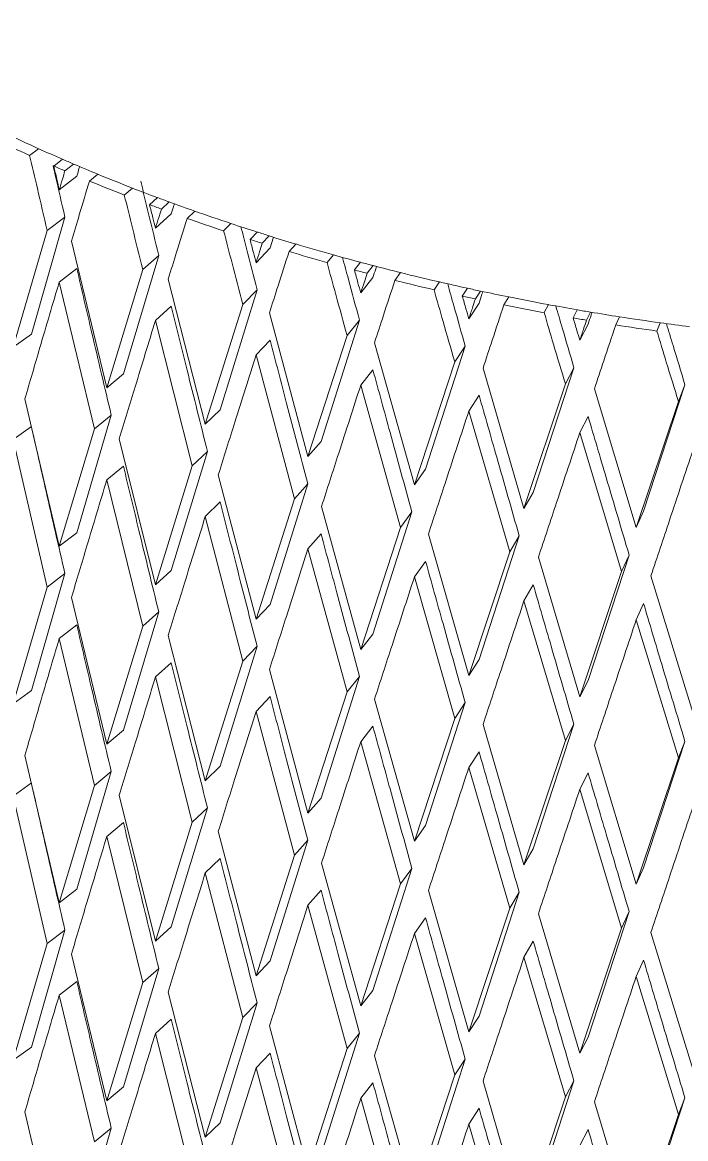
# Model space of a CAD drawing. Header units: centimetres. Extents: x -13594 to 4017, y -3206 to 1780.
# Drawn here: x 744.5 to 752.25, y -1992.37 to -1979.33 of the extents above; entities that cross this region are included whole.
import ezdxf

# ---------------------------------------------------------------- set-up
doc = ezdxf.new("R2010")
doc.units = ezdxf.units.CM

msp = doc.modelspace()

# ---------------------------------------------------------------- linework, layer by layer
at = {"color": 7, "linetype": 'Continuous', "lineweight": 0}
for p, q in [((744.588, -1980.883), (744.693, -1980.805)), ((744.972, -1980.929), (744.869, -1981.008)), ((744.999, -1981.064), (745.101, -1980.985)), ((745.139, -1981.127), (744.934, -1981.285)), ((745.385, -1981.104), (745.286, -1981.184)), ((745.693, -1981.347), (745.789, -1981.266)), ((746.081, -1981.377), (745.988, -1981.46)), ((746.126, -1981.511), (746.218, -1981.428)), ((746.242, -1981.568), (746.057, -1981.734)), ((746.515, -1981.535), (746.426, -1981.619)), ((745, -1981.605), (744.608, -1982.972)), ((744.793, -1981.762), (745, -1981.605)), ((746.853, -1981.765), (746.938, -1981.68)), ((744.394, -1983.126), (744.793, -1981.762)), ((747.243, -1981.779), (747.161, -1981.866)), ((747.304, -1981.911), (747.385, -1981.824)), ((745.076, -1981.884), (745.489, -1983.598)), ((747.396, -1981.964), (747.232, -1982.137)), ((747.695, -1981.919), (747.617, -1982.006)), ((746.096, -1982.053), (745.683, -1983.436)), ((745.909, -1982.218), (746.096, -1982.053)), ((748.06, -1982.135), (748.135, -1982.046)), ((745.139, -1982.205), (744.934, -1982.363)), ((745.489, -1983.598), (745.909, -1982.218)), ((748.452, -1982.133), (748.38, -1982.222)), ((748.528, -1982.261), (748.599, -1982.172)), ((745.344, -1984.079), (744.934, -1982.363)), ((746.206, -1982.328), (746.639, -1984.025)), ((748.596, -1982.311), (748.454, -1982.491)), ((748.92, -1982.253), (748.852, -1982.344)), ((749.31, -1982.454), (749.374, -1982.362)), ((747.244, -1982.454), (746.813, -1983.855)), ((747.078, -1982.627), (747.244, -1982.454)), ((749.701, -1982.436), (749.64, -1982.528)), ((749.793, -1982.561), (749.852, -1982.469)), ((746.639, -1984.025), (747.078, -1982.627)), ((749.836, -1982.609), (749.716, -1982.794)), ((750.182, -1982.537), (750.126, -1982.63)), ((750.596, -1982.721), (750.648, -1982.627)), ((746.242, -1982.646), (746.057, -1982.812)), ((747.388, -1982.725), (747.838, -1984.403)), ((750.983, -1982.688), (750.934, -1982.782)), ((751.091, -1982.809), (751.138, -1982.714)), ((751.476, -1982.769), (751.431, -1982.864)), ((746.487, -1984.511), (746.057, -1982.812)), ((748.439, -1982.808), (747.991, -1984.227)), ((748.294, -1982.987), (748.439, -1982.808)), ((751.109, -1982.855), (751.012, -1983.044)), ((751.912, -1982.936), (751.952, -1982.84)), ((744.608, -1982.972), (744.394, -1983.126)), ((747.838, -1984.403), (748.294, -1982.987)), ((747.396, -1983.042), (747.232, -1983.215)), ((748.615, -1983.072), (749.081, -1984.732)), ((749.674, -1983.112), (749.212, -1984.549)), ((749.551, -1983.296), (749.674, -1983.112)), ((747.68, -1984.896), (747.232, -1983.215)), ((748.596, -1983.389), (748.454, -1983.569)), ((749.081, -1984.732), (749.551, -1983.296)), ((749.882, -1983.368), (750.36, -1985.008)), ((750.943, -1983.365), (750.469, -1984.821)), ((750.843, -1983.554), (750.943, -1983.365)), ((745.683, -1983.436), (745.489, -1983.598)), ((748.918, -1985.231), (748.454, -1983.569)), ((750.36, -1985.008), (750.843, -1983.554)), ((751.182, -1983.612), (751.671, -1985.232)), ((752.24, -1983.566), (751.756, -1985.041)), ((752.163, -1983.758), (752.24, -1983.566)), ((744.532, -1983.729), (744.934, -1985.451)), ((749.836, -1983.687), (749.716, -1983.872)), ((751.671, -1985.232), (752.163, -1983.758)), ((745.541, -1983.918), (745.139, -1985.293)), ((745.344, -1984.079), (745.541, -1983.918)), ((746.813, -1983.855), (746.639, -1984.025)), ((750.193, -1985.515), (749.716, -1983.872)), ((751.109, -1983.933), (751.012, -1984.122)), ((744.608, -1984.05), (744.394, -1984.204)), ((744.793, -1985.928), (744.394, -1984.204)), ((744.934, -1985.451), (745.344, -1984.079)), ((745.634, -1984.195), (746.057, -1985.9)), ((751.5, -1985.746), (751.012, -1984.122)), ((747.991, -1984.227), (747.838, -1984.403)), ((746.664, -1984.342), (746.242, -1985.734)), ((746.487, -1984.511), (746.664, -1984.342)), ((745.683, -1984.514), (745.489, -1984.676)), ((746.057, -1985.9), (746.487, -1984.511)), ((749.212, -1984.549), (749.081, -1984.732)), ((745.909, -1986.384), (745.489, -1984.676)), ((746.791, -1984.615), (747.232, -1986.303)), ((747.836, -1984.72), (747.396, -1986.13)), ((747.68, -1984.896), (747.836, -1984.72)), ((750.469, -1984.821), (750.36, -1985.008)), ((746.813, -1984.933), (746.639, -1985.103)), ((747.232, -1986.303), (747.68, -1984.896)), ((747.996, -1984.988), (748.454, -1986.657)), ((747.078, -1986.793), (746.639, -1985.103)), ((749.052, -1985.05), (748.596, -1986.477)), ((748.918, -1985.231), (749.052, -1985.05)), ((751.756, -1985.041), (751.671, -1985.232)), ((748.454, -1986.657), (748.918, -1985.231)), ((745.139, -1985.293), (744.934, -1985.451)), ((747.991, -1985.305), (747.838, -1985.481)), ((749.244, -1985.309), (749.716, -1986.96)), ((750.304, -1985.328), (749.836, -1986.775)), ((750.193, -1985.515), (750.304, -1985.328)), ((748.294, -1987.153), (747.838, -1985.481)), ((749.212, -1985.628), (749.081, -1985.81)), ((749.716, -1986.96), (750.193, -1985.515)), ((750.528, -1985.58), (751.012, -1987.21)), ((751.588, -1985.555), (751.109, -1987.021)), ((751.5, -1985.746), (751.588, -1985.555)), ((745, -1985.771), (744.608, -1987.138)), ((744.793, -1985.928), (745, -1985.771)), ((746.242, -1985.734), (746.057, -1985.9)), ((751.012, -1987.21), (751.5, -1985.746)), ((749.551, -1987.462), (749.081, -1985.81)), ((750.469, -1985.9), (750.36, -1986.087)), ((751.842, -1985.797), (752.336, -1987.407)), ((744.394, -1987.292), (744.793, -1985.928)), ((745.076, -1986.05), (745.489, -1987.764)), ((747.396, -1986.13), (747.232, -1986.303)), ((750.843, -1987.72), (750.36, -1986.087)), ((751.756, -1986.12), (751.671, -1986.311)), ((746.096, -1986.219), (745.683, -1987.602)), ((745.909, -1986.384), (746.096, -1986.219)), ((745.139, -1986.371), (744.934, -1986.529)), ((745.489, -1987.764), (745.909, -1986.384)), ((752.163, -1987.924), (751.671, -1986.311)), ((745.344, -1988.245), (744.934, -1986.529)), ((746.206, -1986.494), (746.638, -1988.191)), ((748.596, -1986.477), (748.454, -1986.657)), ((747.244, -1986.62), (746.813, -1988.021)), ((747.078, -1986.793), (747.244, -1986.62)), ((746.242, -1986.812), (746.057, -1986.978)), ((746.639, -1988.191), (747.078, -1986.793)), ((749.836, -1986.775), (749.716, -1986.96)), ((747.388, -1986.891), (747.838, -1988.569)), ((746.487, -1988.677), (746.057, -1986.978)), ((748.439, -1986.974), (747.991, -1988.393)), ((748.294, -1987.153), (748.439, -1986.974)), ((751.109, -1987.021), (751.012, -1987.21)), ((744.608, -1987.138), (744.394, -1987.292)), ((747.838, -1988.569), (748.294, -1987.153)), ((747.396, -1987.208), (747.232, -1987.381)), ((748.615, -1987.238), (749.081, -1988.898)), ((749.674, -1987.278), (749.212, -1988.715)), ((749.551, -1987.462), (749.674, -1987.278)), ((747.68, -1989.062), (747.232, -1987.381)), ((749.081, -1988.898), (749.551, -1987.462)), ((748.596, -1987.555), (748.454, -1987.735)), ((749.882, -1987.534), (750.36, -1989.174)), ((750.943, -1987.531), (750.469, -1988.987)), ((750.843, -1987.72), (750.943, -1987.531)), ((745.683, -1987.602), (745.489, -1987.764)), ((750.36, -1989.174), (750.843, -1987.72)), ((748.918, -1989.397), (748.454, -1987.735)), ((749.836, -1987.853), (749.716, -1988.038)), ((751.182, -1987.778), (751.671, -1989.398)), ((752.24, -1987.732), (751.756, -1989.207)), ((752.163, -1987.924), (752.24, -1987.732)), ((744.532, -1987.895), (744.934, -1989.617)), ((751.671, -1989.398), (752.163, -1987.924)), ((745.541, -1988.084), (745.139, -1989.458)), ((745.344, -1988.245), (745.541, -1988.084)), ((746.813, -1988.021), (746.638, -1988.191)), ((750.193, -1989.681), (749.716, -1988.038)), ((751.109, -1988.099), (751.012, -1988.288)), ((744.608, -1988.216), (744.394, -1988.37)), ((744.934, -1989.617), (745.344, -1988.245)), ((744.793, -1990.094), (744.394, -1988.37)), ((745.634, -1988.361), (746.057, -1990.066)), ((751.5, -1989.912), (751.012, -1988.288)), ((746.664, -1988.508), (746.242, -1989.9)), ((746.487, -1988.677), (746.664, -1988.508)), ((747.991, -1988.393), (747.838, -1988.569)), ((745.683, -1988.68), (745.489, -1988.842)), ((746.057, -1990.066), (746.487, -1988.677)), ((749.212, -1988.715), (749.081, -1988.898)), ((745.909, -1990.55), (745.489, -1988.842)), ((746.791, -1988.781), (747.232, -1990.469)), ((747.836, -1988.886), (747.396, -1990.296)), ((747.68, -1989.062), (747.836, -1988.886)), ((750.469, -1988.987), (750.36, -1989.174)), ((746.813, -1989.099), (746.639, -1989.269)), ((747.232, -1990.469), (747.68, -1989.062)), ((747.996, -1989.154), (748.454, -1990.823)), ((747.078, -1990.959), (746.639, -1989.269)), ((749.052, -1989.216), (748.596, -1990.643)), ((748.918, -1989.397), (749.052, -1989.216)), ((751.756, -1989.207), (751.671, -1989.398)), ((748.454, -1990.823), (748.918, -1989.397)), ((745.139, -1989.458), (744.934, -1989.617)), ((747.991, -1989.471), (747.838, -1989.647)), ((749.244, -1989.475), (749.716, -1991.126)), ((750.304, -1989.494), (749.836, -1990.941)), ((750.193, -1989.681), (750.304, -1989.494)), ((748.294, -1991.319), (747.838, -1989.647)), ((749.716, -1991.126), (750.193, -1989.681)), ((749.212, -1989.794), (749.081, -1989.976)), ((750.528, -1989.746), (751.012, -1991.376)), ((751.588, -1989.721), (751.109, -1991.187)), ((751.5, -1989.912), (751.588, -1989.721)), ((745, -1989.937), (744.608, -1991.304)), ((744.793, -1990.094), (745, -1989.937)), ((746.242, -1989.9), (746.057, -1990.066)), ((751.012, -1991.376), (751.5, -1989.912)), ((749.551, -1991.628), (749.081, -1989.976)), ((750.469, -1990.066), (750.36, -1990.253)), ((751.842, -1989.963), (752.336, -1991.573)), ((744.394, -1991.458), (744.793, -1990.094)), ((745.076, -1990.216), (745.489, -1991.93)), ((747.396, -1990.296), (747.232, -1990.469)), ((750.843, -1991.886), (750.36, -1990.253)), ((751.756, -1990.286), (751.671, -1990.477)), ((746.096, -1990.385), (745.683, -1991.768)), ((745.909, -1990.55), (746.096, -1990.385)), ((745.139, -1990.537), (744.934, -1990.695)), ((745.489, -1991.93), (745.909, -1990.55)), ((752.163, -1992.09), (751.671, -1990.477)), ((745.344, -1992.411), (744.934, -1990.695)), ((746.206, -1990.66), (746.639, -1992.357)), ((748.596, -1990.643), (748.454, -1990.823)), ((747.244, -1990.786), (746.813, -1992.187)), ((747.078, -1990.959), (747.244, -1990.786)), ((746.242, -1990.978), (746.057, -1991.144)), ((746.639, -1992.357), (747.078, -1990.959)), ((749.836, -1990.941), (749.716, -1991.126)), ((747.388, -1991.057), (747.838, -1992.735)), ((746.487, -1992.843), (746.057, -1991.144)), ((748.439, -1991.14), (747.991, -1992.559)), ((748.294, -1991.319), (748.439, -1991.14)), ((751.109, -1991.187), (751.012, -1991.376)), ((744.608, -1991.304), (744.394, -1991.458)), ((747.396, -1991.374), (747.232, -1991.547)), ((747.838, -1992.735), (748.294, -1991.319)), ((748.615, -1991.404), (749.081, -1993.064)), ((749.674, -1991.444), (749.212, -1992.881)), ((749.551, -1991.628), (749.674, -1991.444)), ((747.68, -1993.228), (747.232, -1991.547)), ((749.081, -1993.064), (749.551, -1991.628)), ((745.683, -1991.768), (745.489, -1991.93)), ((748.596, -1991.721), (748.454, -1991.901)), ((749.882, -1991.7), (750.36, -1993.34)), ((750.943, -1991.697), (750.469, -1993.153)), ((750.843, -1991.886), (750.943, -1991.697)), ((748.918, -1993.563), (748.454, -1991.901)), ((750.36, -1993.34), (750.843, -1991.886)), ((752.24, -1991.898), (751.756, -1993.373)), ((752.163, -1992.09), (752.24, -1991.898)), ((749.836, -1992.019), (749.716, -1992.204)), ((751.182, -1991.944), (751.671, -1993.564)), ((744.532, -1992.061), (744.934, -1993.783)), ((751.671, -1993.564), (752.163, -1992.09)), ((745.541, -1992.25), (745.139, -1993.624)), ((745.344, -1992.411), (745.541, -1992.25)), ((746.813, -1992.187), (746.639, -1992.357)), ((750.193, -1993.847), (749.716, -1992.204)), ((751.109, -1992.265), (751.012, -1992.454))]:
    msp.add_line(p, q, dxfattribs=at)
for centre, radius, start, end in [((753.354, -1961.645), 21.027, 244.5246, 245.6759), ((753.326, -1961.552), 21.215, 244.5246, 245.6759), ((753.607, -1961.087), 21.639, 245.6743, 246.4798), ((753.756, -1960.746), 22.011, 246.4785, 246.8459), ((753.732, -1960.645), 22.208, 246.4785, 246.8459), ((753.901, -1960.405), 22.382, 246.8471, 247.6346), ((754.111, -1959.734), 23.194, 247.6359, 248.7208), ((754.132, -1959.844), 22.989, 247.6359, 248.7208), ((754.351, -1959.283), 23.592, 248.7194, 249.4798), ((754.461, -1958.824), 24.169, 249.4788, 249.826), ((754.479, -1958.942), 23.955, 249.4788, 249.826), ((754.603, -1958.603), 24.316, 249.827, 250.5722), ((754.798, -1958.05), 24.902, 250.5733, 251.6019), ((754.783, -1957.925), 25.125, 250.5733, 251.6019), ((754.981, -1957.502), 25.48, 251.6007, 252.323), ((755.086, -1957.172), 25.826, 252.3221, 252.6524), ((755.187, -1956.847), 26.168, 252.6532, 253.3629), ((755.073, -1957.039), 26.057, 252.3221, 252.6524), ((755.345, -1956.319), 26.718, 253.3638, 254.3452), ((755.334, -1956.178), 26.957, 253.3638, 254.3452), ((755.49, -1955.801), 27.256, 254.3442, 255.0348), ((755.565, -1955.345), 27.821, 255.0341, 255.3502), ((755.573, -1955.493), 27.575, 255.0341, 255.3502), ((755.652, -1955.19), 27.888, 255.3509, 256.0311), ((755.766, -1954.55), 28.641, 256.0318, 256.9744), ((755.772, -1954.705), 28.388, 256.0318, 256.9744), ((755.881, -1954.235), 28.87, 256.9736, 257.6382), ((755.942, -1953.958), 29.154, 257.6376, 257.9422), ((755.999, -1953.689), 29.429, 257.9428, 258.5989), ((755.937, -1953.796), 29.414, 257.6376, 257.9422), ((756.081, -1953.094), 30.131, 258.5995, 259.5108), ((756.085, -1953.262), 29.864, 258.5995, 259.5108), ((756.161, -1952.856), 30.278, 259.5101, 260.154), ((756.202, -1952.62), 30.518, 260.1535, 260.449), ((756.24, -1952.393), 30.748, 260.4494, 261.0867), ((756.295, -1952.039), 31.106, 261.0871, 261.974), ((756.199, -1952.446), 30.79, 260.1535, 260.449), ((756.293, -1951.86), 31.383, 261.0871, 261.974), ((756.342, -1951.709), 31.438, 261.9735, 262.6014)]:
    msp.add_arc(centre, radius, start, end, dxfattribs=at)
for points, knots in [([(439.352, -2215.508), (442.193, -2214.683), (448.094, -2212.969), (457.133, -2209.887), (466.439, -2206.38), (475.79, -2202.486), (485.172, -2198.221), (494.577, -2193.586), (503.994, -2188.587), (513.413, -2183.23), (522.824, -2177.521), (532.217, -2171.466), (541.582, -2165.073), (550.909, -2158.347), (560.189, -2151.297), (569.412, -2143.93), (578.569, -2136.255), (587.648, -2128.278), (596.643, -2120.01), (605.542, -2111.459), (614.336, -2102.633), (623.017, -2093.544), (631.575, -2084.199), (640.002, -2074.61), (648.288, -2064.786), (656.425, -2054.738), (664.405, -2044.476), (672.218, -2034.012), (679.857, -2023.356), (687.314, -2012.52), (694.581, -2001.516), (701.65, -1990.354), (708.514, -1979.047), (715.165, -1967.607), (721.598, -1956.045), (727.803, -1944.375), (733.776, -1932.608), (739.51, -1920.756), (744.999, -1908.833), (750.236, -1896.851), (755.217, -1884.822), (759.935, -1872.76), (764.387, -1860.676), (768.566, -1848.584), (772.47, -1836.496), (776.092, -1824.425), (779.43, -1812.384), (782.48, -1800.385), (785.238, -1788.441), (787.702, -1776.565), (789.867, -1764.769), (791.733, -1753.065), (793.297, -1741.466), (794.556, -1729.984), (795.51, -1718.631), (796.156, -1707.42), (796.495, -1696.361), (796.524, -1685.467), (796.245, -1674.749), (795.655, -1664.219), (794.758, -1653.887), (793.55, -1643.768), (792.042, -1633.864), (790.2, -1624.215), (788.706, -1617.284), (787.734, -1613.651), (787.579, -1613.07)], [0, 0, 0, 0, 0.014701, 0.030542, 0.046388, 0.062238, 0.078091, 0.093946, 0.109801, 0.125657, 0.141512, 0.157366, 0.173219, 0.189071, 0.204921, 0.22077, 0.236616, 0.252461, 0.268304, 0.284146, 0.299986, 0.315824, 0.331661, 0.347496, 0.36333, 0.379163, 0.394996, 0.410827, 0.426657, 0.442487, 0.458316, 0.474145, 0.489974, 0.505802, 0.521631, 0.537459, 0.553288, 0.569118, 0.584948, 0.600778, 0.616609, 0.632441, 0.648275, 0.664109, 0.679945, 0.695782, 0.71162, 0.72746, 0.743302, 0.759146, 0.774992, 0.79084, 0.806689, 0.822541, 0.838395, 0.85425, 0.870107, 0.885966, 0.901826, 0.917687, 0.933548, 0.949409, 0.965268, 0.981126, 0.99698, 1, 1, 1, 1]), ([(744.793, -1981.762), (744.754, -1981.598), (744.686, -1981.305), (744.618, -1981.012), (744.588, -1980.883)], [0, 0, 0, 0, 0.56, 1, 1, 1, 1]), ([(745, -1981.605), (744.962, -1981.442), (744.916, -1981.241), (744.87, -1981.04), (744.861, -1981.002)], [0, 0, 0, 0, 0.814765, 1, 1, 1, 1]), ([(744.869, -1981.008), (744.881, -1981.059), (744.903, -1981.152), (744.924, -1981.244), (744.934, -1981.285)], [0, 0, 0, 0, 0.5600001, 1, 1, 1, 1]), ([(744.934, -1981.285), (744.946, -1981.243), (744.968, -1981.17), (744.99, -1981.096), (744.999, -1981.064)], [0, 0, 0, 0, 0.56, 1, 1, 1, 1]), ([(745.171, -1981.014), (745.17, -1981.019), (745.159, -1981.057), (745.148, -1981.094), (745.139, -1981.127)], [0, 0, 0, 0, 0.13478, 1, 1, 1, 1]), ([(745.286, -1981.184), (745.246, -1981.315), (745.176, -1981.549), (745.107, -1981.782), (745.076, -1981.884)], [0, 0, 0, 0, 0.56, 1, 1, 1, 1]), ([(746.096, -1982.053), (746.056, -1981.891), (745.986, -1981.601), (745.915, -1981.311), (745.885, -1981.184)], [0, 0, 0, 0, 0.56, 1, 1, 1, 1]), ([(745.909, -1982.218), (745.868, -1982.055), (745.796, -1981.765), (745.725, -1981.475), (745.693, -1981.347)], [0, 0, 0, 0, 0.56, 1, 1, 1, 1]), ([(745.988, -1981.46), (746.001, -1981.511), (746.024, -1981.603), (746.047, -1981.694), (746.057, -1981.734)], [0, 0, 0, 0, 0.56, 1, 1, 1, 1]), ([(746.278, -1981.449), (746.276, -1981.456), (746.264, -1981.496), (746.252, -1981.535), (746.242, -1981.568)], [0, 0, 0, 0, 0.172163, 1, 1, 1, 1]), ([(746.057, -1981.734), (746.07, -1981.693), (746.093, -1981.618), (746.116, -1981.544), (746.126, -1981.511)], [0, 0, 0, 0, 0.56, 1, 1, 1, 1]), ([(746.426, -1981.619), (746.385, -1981.751), (746.311, -1981.988), (746.238, -1982.224), (746.206, -1982.328)], [0, 0, 0, 0, 0.56, 1, 1, 1, 1]), ([(747.244, -1982.454), (747.203, -1982.294), (747.14, -1982.049), (747.077, -1981.803), (747.055, -1981.718)], [0, 0, 0, 0, 0.653876, 1, 1, 1, 1]), ([(747.078, -1982.627), (747.035, -1982.466), (746.96, -1982.179), (746.886, -1981.892), (746.853, -1981.765)], [0, 0, 0, 0, 0.56, 1, 1, 1, 1]), ([(747.435, -1981.839), (747.432, -1981.847), (747.42, -1981.889), (747.407, -1981.931), (747.396, -1981.964)], [0, 0, 0, 0, 0.200381, 1, 1, 1, 1]), ([(747.161, -1981.866), (747.174, -1981.916), (747.198, -1982.007), (747.222, -1982.097), (747.232, -1982.137)], [0, 0, 0, 0, 0.56, 1, 1, 1, 1]), ([(747.232, -1982.137), (747.246, -1982.095), (747.27, -1982.019), (747.294, -1981.944), (747.304, -1981.911)], [0, 0, 0, 0, 0.56, 1, 1, 1, 1]), ([(747.617, -1982.006), (747.574, -1982.141), (747.498, -1982.38), (747.421, -1982.619), (747.388, -1982.725)], [0, 0, 0, 0, 0.56, 1, 1, 1, 1]), ([(748.439, -1982.808), (748.396, -1982.649), (748.33, -1982.405), (748.264, -1982.161), (748.241, -1982.075)], [0, 0, 0, 0, 0.649953, 1, 1, 1, 1]), ([(745.541, -1983.918), (745.465, -1983.598), (745.33, -1983.028), (745.197, -1982.456), (745.139, -1982.205)], [0, 0, 0, 0, 0.56, 1, 1, 1, 1]), ([(748.294, -1982.987), (748.25, -1982.828), (748.172, -1982.544), (748.094, -1982.26), (748.06, -1982.135)], [0, 0, 0, 0, 0.56, 1, 1, 1, 1]), ([(748.38, -1982.222), (748.394, -1982.272), (748.419, -1982.362), (748.443, -1982.451), (748.454, -1982.491)], [0, 0, 0, 0, 0.56, 1, 1, 1, 1]), ([(748.638, -1982.181), (748.635, -1982.191), (748.621, -1982.234), (748.607, -1982.278), (748.596, -1982.311)], [0, 0, 0, 0, 0.221896, 1, 1, 1, 1]), ([(744.934, -1982.363), (744.858, -1982.618), (744.723, -1983.074), (744.591, -1983.529), (744.532, -1983.729)], [0, 0, 0, 0, 0.56, 1, 1, 1, 1]), ([(748.454, -1982.491), (748.468, -1982.448), (748.493, -1982.371), (748.518, -1982.295), (748.528, -1982.261)], [0, 0, 0, 0, 0.56, 1, 1, 1, 1]), ([(748.852, -1982.344), (748.808, -1982.48), (748.729, -1982.723), (748.65, -1982.965), (748.615, -1983.072)], [0, 0, 0, 0, 0.56, 1, 1, 1, 1]), ([(749.551, -1983.296), (749.506, -1983.139), (749.425, -1982.859), (749.345, -1982.578), (749.31, -1982.454)], [0, 0, 0, 0, 0.56, 1, 1, 1, 1]), ([(749.674, -1983.112), (749.63, -1982.955), (749.561, -1982.713), (749.493, -1982.47), (749.469, -1982.384)], [0, 0, 0, 0, 0.646829, 1, 1, 1, 1]), ([(749.88, -1982.474), (749.876, -1982.485), (749.862, -1982.53), (749.847, -1982.575), (749.836, -1982.609)], [0, 0, 0, 0, 0.238286, 1, 1, 1, 1]), ([(749.64, -1982.528), (749.654, -1982.578), (749.68, -1982.666), (749.705, -1982.755), (749.716, -1982.794)], [0, 0, 0, 0, 0.56, 1, 1, 1, 1]), ([(749.716, -1982.794), (749.73, -1982.75), (749.756, -1982.673), (749.781, -1982.595), (749.793, -1982.561)], [0, 0, 0, 0, 0.56, 1, 1, 1, 1]), ([(750.126, -1982.63), (750.08, -1982.768), (749.999, -1983.014), (749.918, -1983.26), (749.882, -1983.368)], [0, 0, 0, 0, 0.56, 1, 1, 1, 1]), ([(746.664, -1984.342), (746.585, -1984.026), (746.443, -1983.462), (746.303, -1982.896), (746.242, -1982.646)], [0, 0, 0, 0, 0.56, 1, 1, 1, 1]), ([(750.843, -1983.554), (750.797, -1983.399), (750.714, -1983.121), (750.632, -1982.844), (750.596, -1982.721)], [0, 0, 0, 0, 0.56, 1, 1, 1, 1]), ([(750.943, -1983.365), (750.898, -1983.21), (750.827, -1982.969), (750.757, -1982.728), (750.732, -1982.643)], [0, 0, 0, 0, 0.644386, 1, 1, 1, 1]), ([(751.154, -1982.717), (751.151, -1982.728), (751.136, -1982.774), (751.121, -1982.82), (751.109, -1982.855)], [0, 0, 0, 0, 0.2505966, 1, 1, 1, 1]), ([(746.057, -1982.812), (745.978, -1983.071), (745.836, -1983.533), (745.696, -1983.993), (745.634, -1984.195)], [0, 0, 0, 0, 0.56, 1, 1, 1, 1]), ([(750.934, -1982.782), (750.949, -1982.831), (750.975, -1982.918), (751.001, -1983.006), (751.012, -1983.044)], [0, 0, 0, 0, 0.56, 1, 1, 1, 1]), ([(751.012, -1983.044), (751.027, -1983), (751.053, -1982.922), (751.079, -1982.843), (751.091, -1982.809)], [0, 0, 0, 0, 0.56, 1, 1, 1, 1]), ([(751.431, -1982.864), (751.385, -1983.004), (751.301, -1983.253), (751.219, -1983.502), (751.182, -1983.612)], [0, 0, 0, 0, 0.56, 1, 1, 1, 1]), ([(752.24, -1983.566), (752.194, -1983.412), (752.122, -1983.174), (752.05, -1982.935), (752.024, -1982.85)], [0, 0, 0, 0, 0.642539, 1, 1, 1, 1]), ([(752.163, -1983.758), (752.116, -1983.605), (752.032, -1983.331), (751.948, -1983.056), (751.912, -1982.936)], [0, 0, 0, 0, 0.56, 1, 1, 1, 1]), ([(747.836, -1984.72), (747.754, -1984.408), (747.606, -1983.849), (747.46, -1983.289), (747.396, -1983.042)], [0, 0, 0, 0, 0.56, 1, 1, 1, 1]), ([(747.232, -1983.215), (747.15, -1983.477), (747.002, -1983.945), (746.855, -1984.41), (746.791, -1984.615)], [0, 0, 0, 0, 0.56, 1, 1, 1, 1]), ([(749.052, -1985.05), (748.966, -1984.74), (748.814, -1984.188), (748.663, -1983.633), (748.596, -1983.389)], [0, 0, 0, 0, 0.56, 1, 1, 1, 1]), ([(748.454, -1983.569), (748.368, -1983.834), (748.215, -1984.308), (748.063, -1984.78), (747.996, -1984.988)], [0, 0, 0, 0, 0.56, 1, 1, 1, 1]), ([(750.304, -1985.328), (750.217, -1985.022), (750.06, -1984.476), (749.905, -1983.928), (749.836, -1983.687)], [0, 0, 0, 0, 0.56, 1, 1, 1, 1]), ([(749.716, -1983.872), (749.628, -1984.141), (749.47, -1984.621), (749.313, -1985.099), (749.244, -1985.309)], [0, 0, 0, 0, 0.56, 1, 1, 1, 1]), ([(751.588, -1985.555), (751.499, -1985.253), (751.339, -1984.713), (751.179, -1984.172), (751.109, -1983.933)], [0, 0, 0, 0, 0.56, 1, 1, 1, 1]), ([(745, -1985.771), (744.926, -1985.45), (744.802, -1984.912), (744.681, -1984.372), (744.631, -1984.154)], [0, 0, 0, 0, 0.595788, 1, 1, 1, 1]), ([(751.012, -1984.122), (750.922, -1984.395), (750.76, -1984.882), (750.599, -1985.366), (750.528, -1985.58)], [0, 0, 0, 0, 0.56, 1, 1, 1, 1]), ([(752.336, -1984.32), (752.243, -1984.596), (752.079, -1985.089), (751.915, -1985.58), (751.842, -1985.797)], [0, 0, 0, 0, 0.56, 1, 1, 1, 1]), ([(746.096, -1986.219), (746.018, -1985.901), (745.88, -1985.334), (745.743, -1984.765), (745.683, -1984.514)], [0, 0, 0, 0, 0.56, 1, 1, 1, 1]), ([(745.489, -1984.676), (745.411, -1984.933), (745.273, -1985.392), (745.136, -1985.849), (745.076, -1986.05)], [0, 0, 0, 0, 0.5599999, 1, 1, 1, 1]), ([(747.244, -1986.62), (747.163, -1986.306), (747.019, -1985.744), (746.876, -1985.181), (746.813, -1984.933)], [0, 0, 0, 0, 0.56, 1, 1, 1, 1]), ([(746.639, -1985.103), (746.557, -1985.363), (746.412, -1985.828), (746.269, -1986.29), (746.206, -1986.494)], [0, 0, 0, 0, 0.56, 1, 1, 1, 1]), ([(748.439, -1986.974), (748.355, -1986.663), (748.205, -1986.107), (748.056, -1985.55), (747.991, -1985.305)], [0, 0, 0, 0, 0.56, 1, 1, 1, 1]), ([(747.838, -1985.481), (747.753, -1985.745), (747.603, -1986.215), (747.454, -1986.684), (747.388, -1986.891)], [0, 0, 0, 0, 0.56, 1, 1, 1, 1]), ([(749.674, -1987.278), (749.587, -1986.971), (749.433, -1986.421), (749.279, -1985.87), (749.212, -1985.628)], [0, 0, 0, 0, 0.56, 1, 1, 1, 1]), ([(749.081, -1985.81), (748.993, -1986.077), (748.838, -1986.554), (748.683, -1987.029), (748.615, -1987.238)], [0, 0, 0, 0, 0.56, 1, 1, 1, 1]), ([(750.943, -1987.531), (750.854, -1987.227), (750.696, -1986.684), (750.538, -1986.139), (750.469, -1985.9)], [0, 0, 0, 0, 0.56, 1, 1, 1, 1]), ([(750.36, -1986.087), (750.271, -1986.357), (750.111, -1986.841), (749.952, -1987.322), (749.882, -1987.534)], [0, 0, 0, 0, 0.5599999, 1, 1, 1, 1]), ([(752.24, -1987.732), (752.149, -1987.431), (751.988, -1986.895), (751.827, -1986.357), (751.756, -1986.12)], [0, 0, 0, 0, 0.56, 1, 1, 1, 1]), ([(745.541, -1988.084), (745.465, -1987.764), (745.33, -1987.194), (745.197, -1986.622), (745.139, -1986.371)], [0, 0, 0, 0, 0.5599999, 1, 1, 1, 1]), ([(751.671, -1986.311), (751.579, -1986.585), (751.416, -1987.075), (751.254, -1987.563), (751.182, -1987.778)], [0, 0, 0, 0, 0.56, 1, 1, 1, 1]), ([(744.934, -1986.529), (744.858, -1986.784), (744.723, -1987.24), (744.591, -1987.695), (744.532, -1987.895)], [0, 0, 0, 0, 0.5599999, 1, 1, 1, 1]), ([(746.664, -1988.508), (746.585, -1988.192), (746.443, -1987.628), (746.303, -1987.062), (746.242, -1986.812)], [0, 0, 0, 0, 0.5599999, 1, 1, 1, 1]), ([(746.057, -1986.978), (745.978, -1987.237), (745.836, -1987.699), (745.696, -1988.159), (745.634, -1988.361)], [0, 0, 0, 0, 0.56, 1, 1, 1, 1]), ([(747.836, -1988.886), (747.754, -1988.574), (747.606, -1988.015), (747.46, -1987.455), (747.396, -1987.208)], [0, 0, 0, 0, 0.5599999, 1, 1, 1, 1]), ([(747.232, -1987.381), (747.15, -1987.643), (747.002, -1988.111), (746.855, -1988.576), (746.791, -1988.781)], [0, 0, 0, 0, 0.56, 1, 1, 1, 1]), ([(749.052, -1989.216), (748.966, -1988.906), (748.814, -1988.354), (748.663, -1987.799), (748.596, -1987.555)], [0, 0, 0, 0, 0.56, 1, 1, 1, 1]), ([(748.454, -1987.735), (748.368, -1988), (748.215, -1988.474), (748.063, -1988.946), (747.996, -1989.154)], [0, 0, 0, 0, 0.56, 1, 1, 1, 1]), ([(750.304, -1989.494), (750.217, -1989.188), (750.06, -1988.642), (749.905, -1988.094), (749.836, -1987.853)], [0, 0, 0, 0, 0.56, 1, 1, 1, 1]), ([(749.716, -1988.038), (749.628, -1988.307), (749.47, -1988.787), (749.313, -1989.265), (749.244, -1989.475)], [0, 0, 0, 0, 0.56, 1, 1, 1, 1]), ([(751.588, -1989.721), (751.499, -1989.419), (751.339, -1988.879), (751.179, -1988.338), (751.109, -1988.099)], [0, 0, 0, 0, 0.56, 1, 1, 1, 1]), ([(745, -1989.937), (744.926, -1989.616), (744.803, -1989.078), (744.681, -1988.539), (744.632, -1988.321)], [0, 0, 0, 0, 0.596411, 1, 1, 1, 1]), ([(751.012, -1988.288), (750.922, -1988.561), (750.76, -1989.048), (750.599, -1989.532), (750.528, -1989.746)], [0, 0, 0, 0, 0.56, 1, 1, 1, 1]), ([(752.336, -1988.485), (752.243, -1988.762), (752.079, -1989.255), (751.915, -1989.746), (751.842, -1989.963)], [0, 0, 0, 0, 0.56, 1, 1, 1, 1]), ([(746.096, -1990.385), (746.018, -1990.067), (745.88, -1989.5), (745.743, -1988.931), (745.683, -1988.68)], [0, 0, 0, 0, 0.56, 1, 1, 1, 1]), ([(745.489, -1988.842), (745.411, -1989.099), (745.273, -1989.558), (745.136, -1990.015), (745.076, -1990.216)], [0, 0, 0, 0, 0.56, 1, 1, 1, 1]), ([(747.244, -1990.786), (747.163, -1990.472), (747.019, -1989.91), (746.876, -1989.347), (746.813, -1989.099)], [0, 0, 0, 0, 0.56, 1, 1, 1, 1]), ([(746.639, -1989.269), (746.557, -1989.529), (746.412, -1989.994), (746.269, -1990.456), (746.206, -1990.66)], [0, 0, 0, 0, 0.56, 1, 1, 1, 1]), ([(748.439, -1991.14), (748.355, -1990.829), (748.205, -1990.273), (748.056, -1989.716), (747.991, -1989.471)], [0, 0, 0, 0, 0.56, 1, 1, 1, 1]), ([(747.838, -1989.647), (747.753, -1989.911), (747.603, -1990.381), (747.454, -1990.85), (747.388, -1991.057)], [0, 0, 0, 0, 0.5599999, 1, 1, 1, 1]), ([(749.674, -1991.444), (749.587, -1991.137), (749.433, -1990.587), (749.279, -1990.036), (749.212, -1989.794)], [0, 0, 0, 0, 0.56, 1, 1, 1, 1]), ([(749.081, -1989.976), (748.993, -1990.243), (748.838, -1990.72), (748.683, -1991.195), (748.615, -1991.404)], [0, 0, 0, 0, 0.56, 1, 1, 1, 1]), ([(750.943, -1991.697), (750.854, -1991.393), (750.696, -1990.85), (750.538, -1990.305), (750.469, -1990.066)], [0, 0, 0, 0, 0.56, 1, 1, 1, 1]), ([(750.36, -1990.253), (750.271, -1990.523), (750.111, -1991.007), (749.952, -1991.488), (749.882, -1991.7)], [0, 0, 0, 0, 0.56, 1, 1, 1, 1]), ([(752.24, -1991.898), (752.149, -1991.597), (751.988, -1991.061), (751.827, -1990.523), (751.756, -1990.286)], [0, 0, 0, 0, 0.56, 1, 1, 1, 1]), ([(745.541, -1992.25), (745.465, -1991.93), (745.33, -1991.36), (745.197, -1990.788), (745.139, -1990.537)], [0, 0, 0, 0, 0.56, 1, 1, 1, 1]), ([(751.671, -1990.477), (751.579, -1990.751), (751.416, -1991.241), (751.254, -1991.729), (751.182, -1991.944)], [0, 0, 0, 0, 0.56, 1, 1, 1, 1]), ([(744.934, -1990.695), (744.858, -1990.95), (744.723, -1991.406), (744.591, -1991.861), (744.532, -1992.061)], [0, 0, 0, 0, 0.5599999, 1, 1, 1, 1]), ([(746.664, -1992.674), (746.585, -1992.358), (746.443, -1991.794), (746.303, -1991.228), (746.242, -1990.978)], [0, 0, 0, 0, 0.56, 1, 1, 1, 1]), ([(746.057, -1991.144), (745.978, -1991.403), (745.836, -1991.865), (745.696, -1992.325), (745.634, -1992.527)], [0, 0, 0, 0, 0.5599999, 1, 1, 1, 1]), ([(747.836, -1993.052), (747.754, -1992.74), (747.606, -1992.181), (747.46, -1991.621), (747.396, -1991.374)], [0, 0, 0, 0, 0.56, 1, 1, 1, 1]), ([(747.232, -1991.547), (747.15, -1991.809), (747.002, -1992.277), (746.855, -1992.742), (746.791, -1992.947)], [0, 0, 0, 0, 0.56, 1, 1, 1, 1]), ([(749.052, -1993.382), (748.966, -1993.072), (748.814, -1992.52), (748.663, -1991.965), (748.596, -1991.721)], [0, 0, 0, 0, 0.5599999, 1, 1, 1, 1]), ([(748.454, -1991.901), (748.368, -1992.166), (748.215, -1992.64), (748.063, -1993.112), (747.996, -1993.32)], [0, 0, 0, 0, 0.56, 1, 1, 1, 1]), ([(750.304, -1993.66), (750.217, -1993.354), (750.06, -1992.808), (749.905, -1992.26), (749.836, -1992.019)], [0, 0, 0, 0, 0.56, 1, 1, 1, 1]), ([(749.716, -1992.204), (749.628, -1992.473), (749.47, -1992.953), (749.313, -1993.431), (749.244, -1993.641)], [0, 0, 0, 0, 0.56, 1, 1, 1, 1]), ([(751.588, -1993.887), (751.499, -1993.585), (751.339, -1993.045), (751.179, -1992.504), (751.109, -1992.265)], [0, 0, 0, 0, 0.56, 1, 1, 1, 1])]:
    msp.add_open_spline(points, degree=3, knots=knots, dxfattribs=at)

doc.saveas('drawing.dxf')
